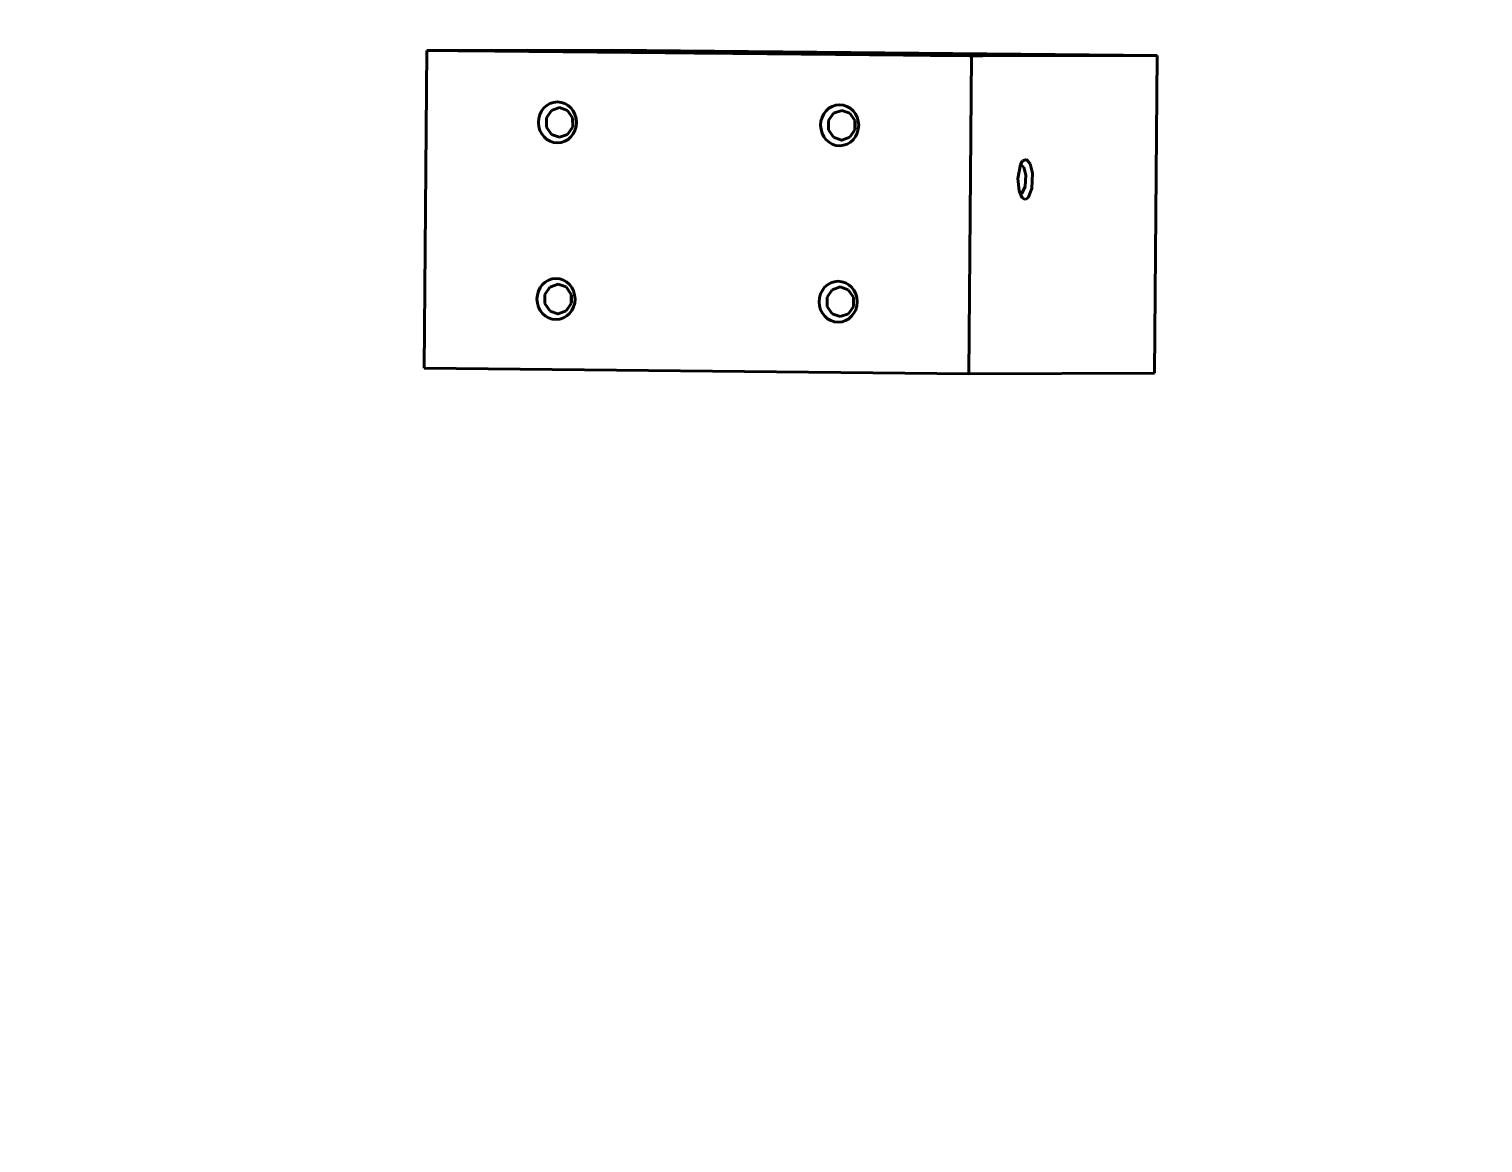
# Model space of a CAD drawing. Header units: millimetres. Extents: x 0 to 420, y 0 to 297.
# Drawn here: x 0 to 205.8, y 0 to 157.7 of the extents above; entities that cross this region are included whole.
import ezdxf

# ---------------------------------------------------------------- set-up
doc = ezdxf.new("R2010")
doc.units = ezdxf.units.MM
doc.linetypes.add('K5LT_BASIC', pattern=[0])
doc.layers.add('Системный слой (1)', color=7, linetype='Continuous', true_color=0x909090)

# ---------------------------------------------------------------- blocks, each defined once
blk = doc.blocks.new('U58')
at = {"layer": 'Системный слой (1)', "color": 5, "linetype": 'K5LT_BASIC', "lineweight": 60, "true_color": 0x0000ff}
for p, q in [((59.5, 154.66), (59.13, 154.66)), ((59.13, 154.66), (59.52, 154.65)), ((61.08, 154.66), (59.5, 154.66)), ((59.52, 154.65), (60.7, 154.63)), ((60.7, 154.63), (62.8, 154.61)), ((64.45, 154.63), (61.08, 154.66)), ((62.8, 154.61), (66.17, 154.58)), ((66.55, 154.61), (64.45, 154.63)), ((66.17, 154.58), (67.75, 154.58)), ((67.73, 154.59), (66.55, 154.61)), ((68.13, 154.58), (67.73, 154.59)), ((67.75, 154.58), (67.81, 154.58)), ((67.81, 154.58), (68.13, 154.58))]:
    blk.add_line(p, q, dxfattribs=at)
blk = doc.blocks.new('U59')
at = {"layer": 'Системный слой (1)', "color": 5, "linetype": 'K5LT_BASIC', "lineweight": 60, "true_color": 0x0000ff}
for p, q in [((137.49, 154.02), (137.11, 154.02)), ((137.11, 154.02), (137.51, 154.01)), ((139.07, 154.02), (137.49, 154.02)), ((137.51, 154.01), (138.69, 153.99)), ((138.69, 153.99), (140.79, 153.97)), ((142.44, 153.99), (139.07, 154.02)), ((140.79, 153.97), (144.16, 153.95)), ((144.54, 153.97), (142.44, 153.99)), ((144.16, 153.95), (145.74, 153.94)), ((145.72, 153.96), (144.54, 153.97)), ((146.11, 153.94), (145.72, 153.96)), ((145.74, 153.94), (145.79, 153.94)), ((145.79, 153.94), (146.11, 153.94))]:
    blk.add_line(p, q, dxfattribs=at)
blk = doc.blocks.new('U60')
at = {"layer": 'Системный слой (1)', "color": 5, "linetype": 'K5LT_BASIC', "lineweight": 60, "true_color": 0x0000ff}
for p, q in [((70.6, 154.69), (70.23, 154.68)), ((70.23, 154.68), (70.62, 154.67)), ((72.18, 154.68), (70.6, 154.69)), ((70.62, 154.67), (71.8, 154.66)), ((71.8, 154.66), (73.9, 154.63)), ((75.55, 154.66), (72.18, 154.68)), ((73.9, 154.63), (77.27, 154.61)), ((77.65, 154.64), (75.55, 154.66)), ((77.27, 154.61), (78.85, 154.6)), ((78.83, 154.62), (77.65, 154.64)), ((79.23, 154.61), (78.83, 154.62)), ((78.85, 154.6), (78.91, 154.6)), ((78.91, 154.6), (79.23, 154.61))]:
    blk.add_line(p, q, dxfattribs=at)
blk = doc.blocks.new('U61')
at = {"layer": 'Системный слой (1)', "color": 5, "linetype": 'K5LT_BASIC', "lineweight": 60, "true_color": 0x0000ff}
for p, q in [((126.38, 154), (126.01, 153.99)), ((126.01, 153.99), (126.41, 153.98)), ((127.97, 153.99), (126.38, 154)), ((126.41, 153.98), (127.59, 153.97)), ((127.59, 153.97), (129.69, 153.94)), ((131.34, 153.97), (127.97, 153.99)), ((129.69, 153.94), (133.06, 153.92)), ((133.44, 153.95), (131.34, 153.97)), ((133.06, 153.92), (134.64, 153.91)), ((134.62, 153.93), (133.44, 153.95)), ((135.01, 153.92), (134.62, 153.93)), ((134.64, 153.91), (134.69, 153.91)), ((134.69, 153.91), (135.01, 153.92))]:
    blk.add_line(p, q, dxfattribs=at)
blk = doc.blocks.new('U62')
at = {"layer": 'Системный слой (1)', "color": 5, "linetype": 'K5LT_BASIC', "lineweight": 60, "true_color": 0x0000ff}
for p, q in [((139.98, 136.56), (140.34, 138.53)), ((140.34, 138.53), (140.63, 139.04)), ((140.63, 139.04), (141.2, 139.24)), ((141.2, 139.24), (141.71, 138.64)), ((141.71, 138.64), (142.04, 137.28)), ((140.15, 134.79), (139.98, 136.56)), ((142.04, 137.28), (141.96, 135.14)), ((140.58, 133.81), (140.15, 134.79)), ((141, 133.57), (140.58, 133.81)), ((141.41, 133.79), (141, 133.57)), ((141.96, 135.14), (141.41, 133.79))]:
    blk.add_line(p, q, dxfattribs=at)
blk = doc.blocks.new('U63')
at = {"layer": 'Системный слой (1)', "color": 5, "linetype": 'K5LT_BASIC', "lineweight": 60, "true_color": 0x0000ff}
for p, q in [((140.34, 138.53), (140.35, 138.53)), ((140.35, 138.53), (140.8, 138.13)), ((140.8, 138.13), (141.08, 137)), ((141.08, 137), (141, 135.4)), ((140.31, 134.33), (140.29, 134.33)), ((140.53, 134.41), (140.31, 134.33)), ((140.31, 134.33), (140.31, 134.33)), ((141, 135.4), (140.53, 134.41))]:
    blk.add_line(p, q, dxfattribs=at)
blk = doc.blocks.new('U64')
at = {"layer": 'Системный слой (1)', "color": 5, "linetype": 'K5LT_BASIC', "lineweight": 60, "true_color": 0x0000ff}
for p, q in [((73.94, 146.18), (73.23, 145.13)), ((75.08, 146.58), (73.94, 146.18)), ((76.23, 146.18), (75.08, 146.58)), ((76.94, 145.14), (76.23, 146.18)), ((73.23, 145.13), (73.24, 143.83)), ((76.95, 143.84), (76.94, 145.14)), ((73.24, 143.83), (73.95, 142.78)), ((73.95, 142.78), (75.07, 142.38)), ((75.07, 142.38), (75.09, 142.38)), ((75.09, 142.38), (76.24, 142.79)), ((76.24, 142.79), (76.95, 143.84))]:
    blk.add_line(p, q, dxfattribs=at)
blk = doc.blocks.new('U65')
at = {"layer": 'Системный слой (1)', "color": 5, "linetype": 'K5LT_BASIC', "lineweight": 60, "true_color": 0x0000ff}
for p, q in [((113.68, 120.78), (112.97, 119.73)), ((112.97, 119.73), (112.98, 118.43)), ((114.82, 121.19), (113.68, 120.78)), ((115.97, 120.79), (114.82, 121.19)), ((116.68, 119.74), (115.97, 120.79)), ((116.69, 118.44), (116.68, 119.74)), ((112.98, 118.43), (113.69, 117.38)), ((113.69, 117.38), (114.81, 116.99)), ((114.83, 116.99), (115.98, 117.39)), ((115.98, 117.39), (116.69, 118.44)), ((114.81, 116.99), (114.83, 116.99))]:
    blk.add_line(p, q, dxfattribs=at)
blk = doc.blocks.new('U66')
at = {"layer": 'Системный слой (1)', "color": 5, "linetype": 'K5LT_BASIC', "lineweight": 60, "true_color": 0x0000ff}
for p, q in [((74.88, 121.58), (73.73, 121.18)), ((76.02, 121.19), (74.88, 121.58)), ((73.73, 121.18), (73.03, 120.13)), ((73.03, 120.13), (73.03, 118.83)), ((76.74, 120.14), (76.02, 121.19)), ((76.74, 118.84), (76.74, 120.14)), ((73.03, 118.83), (73.74, 117.78)), ((73.74, 117.78), (74.87, 117.38)), ((74.87, 117.38), (74.89, 117.38)), ((74.89, 117.38), (76.03, 117.79)), ((76.03, 117.79), (76.74, 118.84))]:
    blk.add_line(p, q, dxfattribs=at)
blk = doc.blocks.new('U67')
at = {"layer": 'Системный слой (1)', "color": 5, "linetype": 'K5LT_BASIC', "lineweight": 60, "true_color": 0x0000ff}
for p, q in [((115.03, 146.19), (113.88, 145.78)), ((116.18, 145.79), (115.03, 146.19)), ((113.88, 145.78), (113.18, 144.73)), ((113.18, 144.73), (113.18, 143.43)), ((116.89, 144.74), (116.18, 145.79)), ((116.89, 143.44), (116.89, 144.74)), ((113.18, 143.43), (113.89, 142.38)), ((113.89, 142.38), (115.02, 141.99)), ((115.04, 141.99), (116.19, 142.39)), ((116.19, 142.39), (116.89, 143.44)), ((115.02, 141.99), (115.04, 141.99))]:
    blk.add_line(p, q, dxfattribs=at)
blk = doc.blocks.new('U68')
at = {"layer": 'Системный слой (1)', "color": 5, "linetype": 'K5LT_BASIC', "lineweight": 60, "true_color": 0x0000ff}
for p, q in [((65.74, 154.64), (65.39, 154.64)), ((65.39, 154.64), (65.78, 154.63)), ((67.48, 154.63), (65.74, 154.64)), ((65.78, 154.63), (66.96, 154.61)), ((66.96, 154.61), (69.14, 154.59)), ((69.64, 154.61), (67.48, 154.63)), ((69.14, 154.59), (70.85, 154.59)), ((70.8, 154.6), (69.64, 154.61)), ((71.19, 154.59), (70.8, 154.6)), ((70.85, 154.59), (70.98, 154.59)), ((70.98, 154.59), (71.19, 154.59))]:
    blk.add_line(p, q, dxfattribs=at)
blk = doc.blocks.new('U69')
at = {"layer": 'Системный слой (1)', "color": 5, "linetype": 'K5LT_BASIC', "lineweight": 60, "true_color": 0x0000ff}
for p, q in [((105.23, 154.25), (104.87, 154.24)), ((104.87, 154.24), (105.26, 154.23)), ((106.96, 154.24), (105.23, 154.25)), ((105.26, 154.23), (106.44, 154.22)), ((106.44, 154.22), (108.62, 154.2)), ((109.12, 154.22), (106.96, 154.24)), ((108.62, 154.2), (110.33, 154.19)), ((110.28, 154.21), (109.12, 154.22)), ((110.67, 154.2), (110.28, 154.21)), ((110.33, 154.19), (110.46, 154.19)), ((110.46, 154.19), (110.67, 154.2))]:
    blk.add_line(p, q, dxfattribs=at)
blk = doc.blocks.new('U70')
at = {"layer": 'Системный слой (1)', "color": 5, "linetype": 'K5LT_BASIC', "lineweight": 60, "true_color": 0x0000ff}
for p, q in [((101.43, 154.48), (101.07, 154.48)), ((101.07, 154.48), (101.47, 154.47)), ((103.17, 154.47), (101.43, 154.48)), ((101.47, 154.47), (102.65, 154.45)), ((102.65, 154.45), (104.83, 154.43)), ((105.33, 154.45), (103.17, 154.47)), ((104.83, 154.43), (106.54, 154.43)), ((106.49, 154.44), (105.33, 154.45)), ((106.87, 154.43), (106.49, 154.44)), ((106.54, 154.43), (106.67, 154.43)), ((106.67, 154.43), (106.87, 154.43))]:
    blk.add_line(p, q, dxfattribs=at)
blk = doc.blocks.new('U71')
at = {"layer": 'Системный слой (1)', "color": 5, "linetype": 'K5LT_BASIC', "lineweight": 60, "true_color": 0x0000ff}
for p, q in [((70.59, 154.65), (70.23, 154.65)), ((70.23, 154.65), (70.63, 154.64)), ((72.32, 154.64), (70.59, 154.65)), ((70.63, 154.64), (71.8, 154.62)), ((71.8, 154.62), (73.99, 154.61)), ((74.49, 154.62), (72.32, 154.64)), ((73.99, 154.61), (75.7, 154.6)), ((75.65, 154.61), (74.49, 154.62)), ((76.03, 154.6), (75.65, 154.61)), ((75.7, 154.6), (75.83, 154.6)), ((75.83, 154.6), (76.03, 154.6))]:
    blk.add_line(p, q, dxfattribs=at)
blk = doc.blocks.new('U72')
at = {"layer": 'Системный слой (1)', "color": 5, "linetype": 'K5LT_BASIC', "lineweight": 60, "true_color": 0x0000ff}
for p, q in [((94.93, 154.41), (94.57, 154.41)), ((94.57, 154.41), (94.97, 154.4)), ((96.66, 154.4), (94.93, 154.41)), ((94.97, 154.4), (96.14, 154.38)), ((96.14, 154.38), (98.33, 154.36)), ((98.83, 154.38), (96.66, 154.4)), ((98.33, 154.36), (100.04, 154.36)), ((99.99, 154.37), (98.83, 154.38)), ((100.37, 154.36), (99.99, 154.37)), ((100.04, 154.36), (100.17, 154.36)), ((100.17, 154.36), (100.37, 154.36))]:
    blk.add_line(p, q, dxfattribs=at)
blk = doc.blocks.new('U73')
at = {"layer": 'Системный слой (1)', "color": 5, "linetype": 'K5LT_BASIC', "lineweight": 60, "true_color": 0x0000ff}
for p, q in [((90.08, 154.4), (89.72, 154.39)), ((89.72, 154.39), (90.12, 154.39)), ((91.82, 154.39), (90.08, 154.4)), ((90.12, 154.39), (91.3, 154.37)), ((91.3, 154.37), (93.48, 154.35)), ((93.98, 154.37), (91.82, 154.39)), ((93.48, 154.35), (95.19, 154.34)), ((95.14, 154.36), (93.98, 154.37)), ((95.52, 154.35), (95.14, 154.36)), ((95.19, 154.34), (95.32, 154.34)), ((95.32, 154.34), (95.52, 154.35))]:
    blk.add_line(p, q, dxfattribs=at)
blk = doc.blocks.new('U74')
at = {"layer": 'Системный слой (1)', "color": 5, "linetype": 'K5LT_BASIC', "lineweight": 60, "true_color": 0x0000ff}
for p, q in [((96.59, 154.47), (96.23, 154.47)), ((96.23, 154.47), (96.62, 154.46)), ((98.32, 154.46), (96.59, 154.47)), ((96.62, 154.46), (97.8, 154.44)), ((97.8, 154.44), (99.98, 154.42)), ((100.48, 154.44), (98.32, 154.46)), ((99.98, 154.42), (101.69, 154.42)), ((101.64, 154.43), (100.48, 154.44)), ((102.03, 154.42), (101.64, 154.43)), ((101.69, 154.42), (101.82, 154.42)), ((101.82, 154.42), (102.03, 154.42))]:
    blk.add_line(p, q, dxfattribs=at)
blk = doc.blocks.new('U75')
at = {"layer": 'Системный слой (1)', "color": 5, "linetype": 'K5LT_BASIC', "lineweight": 60, "true_color": 0x0000ff}
for p, q in [((125.77, 154.24), (125.41, 154.24)), ((125.41, 154.24), (125.81, 154.23)), ((127.5, 154.23), (125.77, 154.24)), ((125.81, 154.23), (126.98, 154.21)), ((126.98, 154.21), (129.17, 154.19)), ((129.67, 154.21), (127.5, 154.23)), ((129.17, 154.19), (130.88, 154.18)), ((130.83, 154.2), (129.67, 154.21)), ((131.21, 154.19), (130.83, 154.2)), ((130.88, 154.18), (131.01, 154.19)), ((131.01, 154.19), (131.21, 154.19))]:
    blk.add_line(p, q, dxfattribs=at)
blk = doc.blocks.new('U76')
at = {"layer": 'Системный слой (1)', "color": 5, "linetype": 'K5LT_BASIC', "lineweight": 60, "true_color": 0x0000ff}
for p, q in [((120.93, 154.23), (120.57, 154.22)), ((120.57, 154.22), (120.96, 154.22)), ((122.66, 154.22), (120.93, 154.23)), ((120.96, 154.22), (122.14, 154.2)), ((122.14, 154.2), (124.32, 154.18)), ((124.82, 154.2), (122.66, 154.22)), ((124.32, 154.18), (126.03, 154.17)), ((125.98, 154.19), (124.82, 154.2)), ((126.37, 154.18), (125.98, 154.19)), ((126.03, 154.17), (126.16, 154.17)), ((126.16, 154.17), (126.37, 154.18))]:
    blk.add_line(p, q, dxfattribs=at)
blk = doc.blocks.new('U77')
at = {"layer": 'Системный слой (1)', "color": 5, "linetype": 'K5LT_BASIC', "lineweight": 60, "true_color": 0x0000ff}
for p, q in [((129.57, 154.01), (129.21, 154)), ((129.21, 154), (129.6, 153.99)), ((131.3, 154), (129.57, 154.01)), ((129.6, 153.99), (130.78, 153.98)), ((130.78, 153.98), (132.96, 153.96)), ((133.46, 153.98), (131.3, 154)), ((132.96, 153.96), (134.67, 153.95)), ((134.62, 153.96), (133.46, 153.98)), ((135.01, 153.95), (134.62, 153.96)), ((134.67, 153.95), (134.8, 153.95)), ((134.8, 153.95), (135.01, 153.95))]:
    blk.add_line(p, q, dxfattribs=at)
blk = doc.blocks.new('U78')
at = {"layer": 'Системный слой (1)', "color": 5, "linetype": 'K5LT_BASIC', "lineweight": 60, "true_color": 0x0000ff}
for p, q in [((110.07, 154.26), (109.71, 154.26)), ((109.71, 154.26), (110.11, 154.25)), ((111.81, 154.25), (110.07, 154.26)), ((110.11, 154.25), (111.29, 154.23)), ((111.29, 154.23), (113.47, 154.21)), ((113.97, 154.23), (111.81, 154.25)), ((113.47, 154.21), (115.18, 154.2)), ((115.13, 154.22), (113.97, 154.23)), ((115.51, 154.21), (115.13, 154.22)), ((115.18, 154.2), (115.31, 154.2)), ((115.31, 154.2), (115.51, 154.21))]:
    blk.add_line(p, q, dxfattribs=at)
blk = doc.blocks.new('U79')
at = {"layer": 'Системный слой (1)', "color": 5, "linetype": 'K5LT_BASIC', "lineweight": 60, "true_color": 0x0000ff}
for p, q in [((134.41, 154.02), (134.05, 154.01)), ((134.05, 154.01), (134.45, 154)), ((136.14, 154.01), (134.41, 154.02)), ((134.45, 154), (135.62, 153.99)), ((135.62, 153.99), (137.81, 153.97)), ((138.31, 153.99), (136.14, 154.01)), ((137.81, 153.97), (139.52, 153.96)), ((139.47, 153.98), (138.31, 153.99)), ((139.85, 153.97), (139.47, 153.98)), ((139.52, 153.96), (139.65, 153.96)), ((139.65, 153.96), (139.85, 153.97))]:
    blk.add_line(p, q, dxfattribs=at)
blk = doc.blocks.new('U80')
at = {"layer": 'Системный слой (1)', "color": 5, "linetype": 'K5LT_BASIC', "lineweight": 60, "true_color": 0x0000ff}
for p, q in [((77, 154.55), (76.88, 154.55)), ((76.88, 154.55), (77.27, 154.53)), ((77.94, 154.55), (77, 154.55)), ((77.27, 154.53), (78.46, 154.52)), ((81.8, 154.53), (77.94, 154.55)), ((78.46, 154.52), (80.53, 154.49)), ((80.53, 154.49), (83.96, 154.46)), ((85.23, 154.5), (81.8, 154.53)), ((83.96, 154.46), (87.82, 154.44)), ((87.3, 154.48), (85.23, 154.5)), ((88.48, 154.46), (87.3, 154.48)), ((87.82, 154.44), (88.45, 154.44)), ((88.45, 154.44), (88.88, 154.45)), ((88.88, 154.45), (88.48, 154.46)), ((88.88, 154.45), (88.88, 154.45))]:
    blk.add_line(p, q, dxfattribs=at)
blk = doc.blocks.new('U81')
at = {"layer": 'Системный слой (1)', "color": 5, "linetype": 'K5LT_BASIC', "lineweight": 60, "true_color": 0x0000ff}
for p, q in [((116.48, 154.16), (116.36, 154.15)), ((116.36, 154.15), (116.76, 154.14)), ((117.42, 154.16), (116.48, 154.16)), ((116.76, 154.14), (117.94, 154.12)), ((121.28, 154.14), (117.42, 154.16)), ((117.94, 154.12), (120.01, 154.1)), ((120.01, 154.1), (123.44, 154.07)), ((124.71, 154.11), (121.28, 154.14)), ((123.44, 154.07), (127.3, 154.05)), ((126.78, 154.09), (124.71, 154.11)), ((127.96, 154.07), (126.78, 154.09)), ((127.3, 154.05), (127.93, 154.05)), ((127.93, 154.05), (128.36, 154.06)), ((128.36, 154.06), (127.96, 154.07)), ((128.36, 154.06), (128.36, 154.06))]:
    blk.add_line(p, q, dxfattribs=at)
blk = doc.blocks.new('U82')
at = {"layer": 'Системный слой (1)', "color": 5, "linetype": 'K5LT_BASIC', "lineweight": 60, "true_color": 0x0000ff}
for p, q in [((107.84, 154.38), (107.72, 154.38)), ((107.72, 154.38), (108.12, 154.36)), ((108.78, 154.38), (107.84, 154.38)), ((108.12, 154.36), (109.3, 154.35)), ((112.64, 154.36), (108.78, 154.38)), ((116.07, 154.33), (112.64, 154.36)), ((109.3, 154.35), (111.37, 154.32)), ((111.37, 154.32), (114.8, 154.29)), ((114.8, 154.29), (118.66, 154.27)), ((118.14, 154.31), (116.07, 154.33)), ((119.32, 154.29), (118.14, 154.31)), ((118.66, 154.27), (119.29, 154.27)), ((119.29, 154.27), (119.72, 154.28)), ((119.72, 154.28), (119.32, 154.29)), ((119.72, 154.28), (119.72, 154.28))]:
    blk.add_line(p, q, dxfattribs=at)
blk = doc.blocks.new('U83')
at = {"layer": 'Системный слой (1)', "color": 5, "linetype": 'K5LT_BASIC', "lineweight": 60, "true_color": 0x0000ff}
for p, q in [((92.94, 154.33), (92.57, 154.33)), ((92.57, 154.33), (92.96, 154.31)), ((94.53, 154.32), (92.94, 154.33)), ((92.96, 154.31), (94.14, 154.3)), ((94.14, 154.3), (96.24, 154.28)), ((97.9, 154.3), (94.53, 154.32)), ((96.24, 154.28), (99.61, 154.25)), ((99.99, 154.28), (97.9, 154.3)), ((99.61, 154.25), (101.2, 154.25)), ((101.18, 154.26), (99.99, 154.28)), ((101.57, 154.25), (101.18, 154.26)), ((101.2, 154.25), (101.25, 154.25)), ((101.25, 154.25), (101.57, 154.25))]:
    blk.add_line(p, q, dxfattribs=at)
blk = doc.blocks.new('U84')
at = {"layer": 'Системный слой (1)', "color": 5, "linetype": 'K5LT_BASIC', "lineweight": 60, "true_color": 0x0000ff}
for p, q in [((103.12, 154.35), (102.74, 154.35)), ((104.7, 154.35), (103.12, 154.35)), ((102.74, 154.35), (103.14, 154.34)), ((103.14, 154.34), (104.32, 154.32)), ((104.32, 154.32), (106.42, 154.3)), ((108.07, 154.32), (104.7, 154.35)), ((106.42, 154.3), (109.79, 154.28)), ((110.17, 154.3), (108.07, 154.32)), ((109.79, 154.28), (111.37, 154.27)), ((111.35, 154.29), (110.17, 154.3)), ((111.74, 154.27), (111.35, 154.29)), ((111.37, 154.27), (111.43, 154.27)), ((111.43, 154.27), (111.74, 154.27))]:
    blk.add_line(p, q, dxfattribs=at)

msp = doc.modelspace()

# ---------------------------------------------------------------- linework, layer by layer
at = {"layer": 'Системный слой (1)', "color": 5, "linetype": 'K5LT_BASIC', "lineweight": 60, "true_color": 0x0000ff}
for p, q in [((55.92, 109.67), (56.3, 154.67)), ((56.3, 154.67), (82.57, 154.73)), ((56.3, 154.67), (133.4, 153.9)), ((82.57, 154.73), (159.67, 153.96)), ((133.4, 153.9), (133.03, 108.9)), ((133.4, 153.9), (159.67, 153.96)), ((159.67, 153.96), (159.3, 108.96)), ((76.98, 145.02), (76.98, 143.95)), ((116.92, 144.62), (116.92, 143.56)), ((76.77, 120.02), (76.77, 118.96)), ((116.72, 119.62), (116.72, 118.56)), ((133.03, 108.9), (55.92, 109.67)), ((133.03, 108.9), (159.3, 108.96))]:
    msp.add_line(p, q, dxfattribs=at)
for centre in [(74.79, 144.48), (114.74, 144.08), (74.59, 119.48), (114.53, 119.09)]:
    msp.add_ellipse(centre, major_axis=(0.01, -2.9), ratio=0.929022, dxfattribs=at)

# ---------------------------------------------------------------- block references
at = {"layer": 'Системный слой (1)'}
for name in ['U58', 'U68', 'U60', 'U71', 'U80', 'U73', 'U72', 'U74', 'U70', 'U84', 'U82', 'U83', 'U69', 'U78', 'U81', 'U76', 'U75', 'U61', 'U77', 'U79', 'U59', 'U64', 'U67', 'U62', 'U63', 'U66', 'U65']:
    msp.add_blockref(name, (0, 0), dxfattribs=at)

doc.saveas('drawing.dxf')
